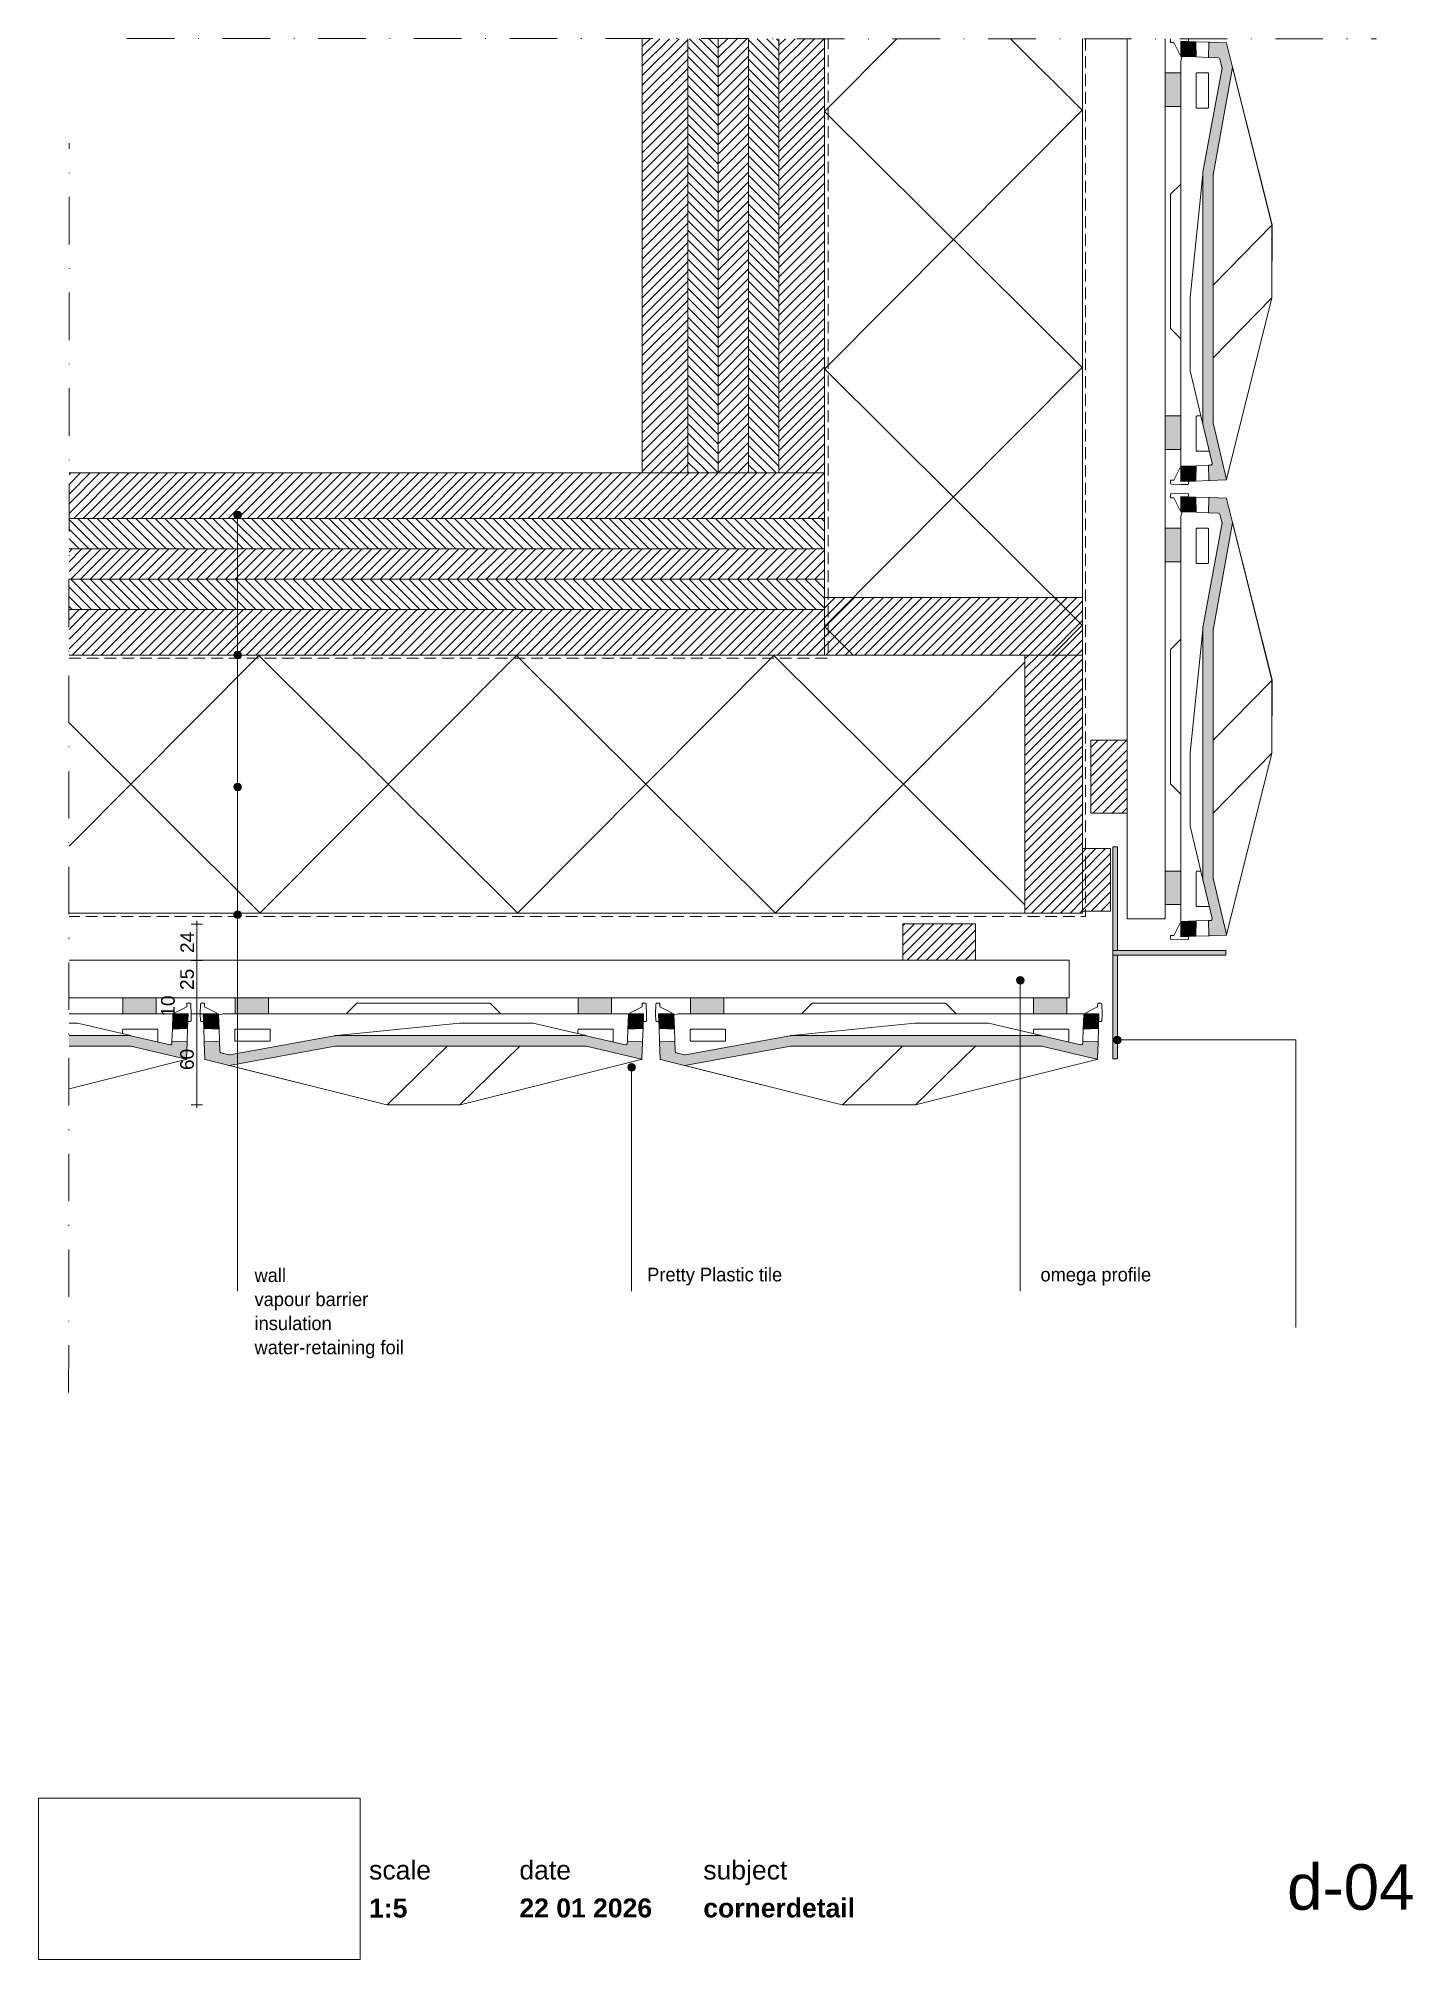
# Paper-space layout 'd-04 cornerdetail (3)' of a CAD drawing. Header units: millimetres. Extents: x 14 to 195, y 11 to 264.
import ezdxf
from ezdxf.xclip import XClip

# ---------------------------------------------------------------- set-up
doc = ezdxf.new("R2010")
doc.units = ezdxf.units.MM
doc.header["$MEASUREMENT"] = 0
doc.header["$XCLIPFRAME"] = 0
for name, pattern in [('B0302', [12.51, 6.26, -3.125, 0, -3.125]), ('B0701', [2.3412, 1.56, -0.7812]), ('Wipeout_Contour', [1000, 0, -1000])]:
    doc.linetypes.add(name, pattern=pattern)
for name, color, linetype in [('#01', 7, 'Continuous'), ('Dim - 1_50_100', 7, 'Continuous'), ('Info - 1_50_100', 7, 'Continuous'), ('Info - 1_5_10', 7, 'Continuous'), ('Info - English', 7, 'Continuous')]:
    doc.layers.add(name, color=color, linetype=linetype)
doc.styles.add('GENERATED_STYLE_1', font='HelveticaNeue.ttc')
doc.styles.add('GENERATED_STYLE_2', font='HelveticaNeue.ttc')
doc.styles.add('GENERATED_STYLE_3', font='Helvetica.ttc')
doc.styles.add('GENERATED_STYLE_4', font='')
doc.styles.get('GENERATED_STYLE_4').set_extended_font_data('Work Sans')
picture_1 = doc.add_image_def('image1.png', size_in_pixel=(317, 159))
pattern_1 = [(45, (-5045.1847, 863.7563), (-0.6363961, 0.6363961), [])]
pattern_2 = [(315, (-5045.1847, 863.7563), (0.6363961, 0.6363961), [])]

# ---------------------------------------------------------------- blocks, each defined once
blk = doc.blocks.new('Drawing_1_1', base_point=(-200, 60))
at = {"color": 2, "linetype": 'Continuous', "lineweight": 0}
for s, insert, char_height, attachment_point, style in [('\\A1;{\\pql;\\fHelvetica Neue|b0|i0|c0|p0;\\W1.000000;scale}', (57.28, 24.14), 2.5, 1, 'GENERATED_STYLE_1'), ('\\A1;{\\pql;\\fHelvetica Neue|b0|i0|c0|p0;\\W1.000000;date}', (77.08, 24.14), 2.5, 1, 'GENERATED_STYLE_1'), ('\\A1;{\\pql;\\fHelvetica Neue|b0|i0|c0|p0;\\W1.000000;subject}', (101.31, 24.14), 2.5, 1, 'GENERATED_STYLE_1'), ('\\A1;{\\pqr;\\fHelvetica Neue|b0|i0|c0|p0;\\W1.000000;d-04}', (195, 23.65), 6, 3, 'GENERATED_STYLE_1'), ('\\A1;{\\pql;\\fHelvetica Neue|b1|i0|c0|p0;\\W1.000000;1:5}', (57.28, 19.12), 2.5, 1, 'GENERATED_STYLE_2'), ('\\A1;{\\pql;\\fHelvetica Neue|b1|i0|c0|p0;\\W1.000000;22 01 2026}', (77.08, 19.14), 2.5, 1, 'GENERATED_STYLE_2'), ('\\A1;{\\pql;\\fHelvetica Neue|b1|i0|c0|p0;\\W1.000000;cornerdetail}', (101.31, 19.14), 2.5, 1, 'GENERATED_STYLE_2')]:
    blk.add_mtext(s, dxfattribs=dict(at, insert=insert, char_height=char_height, attachment_point=attachment_point, style=style))
at = {"color": 254, "linetype": 'Wipeout_Contour', "lineweight": 0, "ltscale": 174.062972}
blk.add_wipeout([(13.71, 11.09), (56.11, 11.09), (56.11, 32.35), (13.71, 32.35)], dxfattribs=at)
at = {"color": 9, "lineweight": 0}
image = blk.add_image(picture_1, insert=(13.71, 11.09), size_in_units=(42.4, 21.27), dxfattribs=at)
image.set_boundary_path([(-0.5, -0.5), (316.5, 158.5)])
blk = doc.blocks.new('Drawing_2_1', base_point=(-5045.18, 863.76))
at = {"layer": '#01', "linetype": 'Continuous', "lineweight": 0, "true_color": 0x000000}
for points in [[(39.44, 201.47), (39.47, 201.27), (39.58, 201.11), (39.75, 201), (39.94, 200.97), (40.13, 201), (40.29, 201.11), (40.4, 201.27), (40.44, 201.47), (40.4, 201.66), (40.29, 201.82), (40.13, 201.93), (39.94, 201.97), (39.75, 201.93), (39.58, 201.82), (39.47, 201.66)], [(39.44, 183), (39.47, 182.81), (39.58, 182.65), (39.75, 182.54), (39.94, 182.5), (40.13, 182.54), (40.29, 182.65), (40.4, 182.81), (40.44, 183), (40.4, 183.19), (40.29, 183.36), (40.13, 183.47), (39.94, 183.5), (39.75, 183.47), (39.58, 183.36), (39.47, 183.19)], [(39.44, 165.61), (39.47, 165.42), (39.58, 165.26), (39.75, 165.15), (39.94, 165.11), (40.13, 165.15), (40.29, 165.26), (40.4, 165.42), (40.44, 165.61), (40.4, 165.8), (40.29, 165.97), (40.13, 166.08), (39.94, 166.11), (39.75, 166.08), (39.58, 165.97), (39.47, 165.8)], [(39.44, 148.8), (39.47, 148.61), (39.58, 148.44), (39.75, 148.34), (39.94, 148.3), (40.13, 148.34), (40.29, 148.44), (40.4, 148.61), (40.44, 148.8), (40.4, 148.99), (40.29, 149.15), (40.13, 149.26), (39.94, 149.3), (39.75, 149.26), (39.58, 149.15), (39.47, 148.99)], [(142.57, 140.12), (142.61, 139.93), (142.72, 139.77), (142.88, 139.66), (143.07, 139.62), (143.26, 139.66), (143.43, 139.77), (143.54, 139.93), (143.57, 140.12), (143.54, 140.31), (143.43, 140.47), (143.26, 140.58), (143.07, 140.62), (142.88, 140.58), (142.72, 140.47), (142.61, 140.31)], [(155.37, 132.28), (155.4, 132.09), (155.51, 131.93), (155.68, 131.82), (155.87, 131.78), (156.06, 131.82), (156.22, 131.93), (156.33, 132.09), (156.37, 132.28), (156.33, 132.47), (156.22, 132.63), (156.06, 132.74), (155.87, 132.78), (155.68, 132.74), (155.51, 132.63), (155.4, 132.47)], [(91.35, 128.66), (91.39, 128.47), (91.5, 128.31), (91.66, 128.2), (91.85, 128.16), (92.04, 128.2), (92.2, 128.31), (92.31, 128.47), (92.35, 128.66), (92.31, 128.86), (92.2, 129.02), (92.04, 129.13), (91.85, 129.16), (91.66, 129.13), (91.5, 129.02), (91.39, 128.86)]]:
    blk.add_hatch(color=18, dxfattribs=at).paths.add_polyline_path(points)
at = {"layer": 'Info - 1_50_100', "linetype": 'Continuous', "lineweight": 0, "true_color": 0x000000}
h = blk.add_hatch(dxfattribs=at)
h.set_pattern_fill('310_Naaldhout__01__0001', color=18, style=0, pattern_type=2)
h.set_pattern_definition(pattern_1)
h.paths.add_polyline_path([(99.27, 264.23), (93.27, 264.23), (93.27, 207), (99.27, 207)])
h = blk.add_hatch(dxfattribs=at)
h.set_pattern_fill('310_Naaldhout__02__0001', color=18, style=0, pattern_type=2)
h.set_pattern_definition(pattern_2)
h.paths.add_polyline_path([(103.27, 264.23), (99.27, 264.23), (99.27, 207), (103.27, 207)])
h = blk.add_hatch(dxfattribs=at)
h.set_pattern_fill('310_Naaldhout__01__0001', color=18, style=0, pattern_type=2)
h.set_pattern_definition(pattern_1)
h.paths.add_polyline_path([(107.27, 264.23), (103.27, 264.23), (103.27, 207), (107.27, 207)])
h = blk.add_hatch(dxfattribs=at)
h.set_pattern_fill('310_Naaldhout__02__0001', color=18, style=0, pattern_type=2)
h.set_pattern_definition(pattern_2)
h.paths.add_polyline_path([(111.27, 264.23), (107.27, 264.23), (107.27, 207), (111.27, 207)])
h = blk.add_hatch(dxfattribs=at)
h.set_pattern_fill('310_Naaldhout__01__0001', color=18, style=0, pattern_type=2)
h.set_pattern_definition(pattern_1)
h.paths.add_polyline_path([(117.27, 264.23), (111.27, 264.23), (111.27, 207), (117.27, 207)])
h = blk.add_hatch(dxfattribs=at)
h.set_pattern_fill('415_Isolatie_ruit_0001', color=18, style=0, pattern_type=2)
h.set_pattern_definition([(45.152, (117.267, 288.57), (-16.9703, 16.8807), []), (135.152, (117.267, 288.57), (16.9703, 17.0605), [])])
h.paths.add_polyline_path([(151.27, 264.23), (117.27, 264.23), (117.27, 183), (151.27, 183)])
h = blk.add_hatch(dxfattribs=at)
h.set_pattern_fill('310_Naaldhout__01__0001', color=18, style=0, pattern_type=2)
h.set_pattern_definition(pattern_1)
h.paths.add_polyline_path([(117.27, 207), (17.74, 207), (17.74, 201), (117.27, 201)])
h = blk.add_hatch(dxfattribs=at)
h.set_pattern_fill('310_Naaldhout__02__0001', color=18, style=0, pattern_type=2)
h.set_pattern_definition(pattern_2)
h.paths.add_polyline_path([(117.27, 201), (17.74, 201), (17.74, 197), (117.27, 197)])
h = blk.add_hatch(dxfattribs=at)
h.set_pattern_fill('310_Naaldhout__01__0001', color=18, style=0, pattern_type=2)
h.set_pattern_definition(pattern_1)
h.paths.add_polyline_path([(117.27, 197), (17.74, 197), (17.74, 193), (117.27, 193)])
h = blk.add_hatch(dxfattribs=at)
h.set_pattern_fill('310_Naaldhout__02__0001', color=18, style=0, pattern_type=2)
h.set_pattern_definition(pattern_2)
h.paths.add_polyline_path([(117.27, 193), (17.74, 193), (17.74, 189), (117.27, 189)])
h = blk.add_hatch(dxfattribs=at)
h.set_pattern_fill('310_Naaldhout__01__0001', color=18, style=0, pattern_type=2)
h.set_pattern_definition(pattern_1)
h.paths.add_polyline_path([(117.27, 183), (151.27, 183), (151.27, 190.6), (117.27, 190.6)])
h = blk.add_hatch(dxfattribs=at)
h.set_pattern_fill('310_Naaldhout__01__0001', color=18, style=0, pattern_type=2)
h.set_pattern_definition(pattern_1)
h.paths.add_polyline_path([(117.27, 189), (17.74, 189), (17.74, 183), (117.27, 183)])
h = blk.add_hatch(dxfattribs=at)
h.set_pattern_fill('415_Isolatie_ruit_0001', color=18, style=0, pattern_type=2)
h.set_pattern_definition([(135.152, (42.9, 149.003), (16.8807, 16.9703), []), (225.152, (42.9, 149.003), (-17.0605, 16.9703), [])])
h.paths.add_polyline_path([(143.67, 183), (17.74, 183), (17.74, 149), (143.67, 149)])
h = blk.add_hatch(dxfattribs=at)
h.set_pattern_fill('310_Naaldhout__01__0001', color=18, style=0, pattern_type=2)
h.set_pattern_definition(pattern_1)
h.paths.add_polyline_path([(151.27, 149), (151.27, 183), (143.67, 183), (143.67, 149)])
for points in [[(155.87, 157.71), (155.27, 157.71), (155.27, 143.45), (170.17, 143.45), (170.17, 144.05), (155.87, 144.05)], [(155.87, 129.78), (155.87, 143.45), (170.17, 143.45), (170.17, 144.05), (155.27, 144.05), (155.27, 129.78)]]:
    blk.add_hatch(color=18, dxfattribs=at).paths.add_polyline_path(points)
at = {"layer": 'Info - 1_5_10', "linetype": 'Continuous', "lineweight": 0, "true_color": 0xd1d7d8}
for points in [[(166.08, 263.83), (164.24, 263.89), (164.24, 261.89), (166.25, 261.82), (166.18, 263.73, 0.394037)], [(167.1, 213.52), (167.1, 213.48), (167.11, 213.45), (167.11, 213.42), (168.33, 208.27, -0.473151), (168.14, 208.02), (167.85, 208.01), (167.92, 206.11, 0.414085), (168.02, 206.01), (170.17, 206.08, 0.473285), (170.23, 206.16), (168.51, 213.44), (168.51, 213.46), (168.5, 213.48), (168.5, 246.4), (168.5, 246.44), (168.51, 246.48), (168.51, 246.53), (171.05, 260.42), (171.05, 260.43), (171.05, 260.45), (171.05, 260.47), (170.26, 263.64, 0.334541), (170.2, 263.69), (168.02, 263.76, 0.414085), (167.91, 263.67), (167.85, 261.76), (169.19, 261.71, -0.334419), (169.38, 261.56), (169.64, 260.5), (169.65, 260.48), (169.65, 260.45), (169.65, 260.43), (169.65, 260.41), (167.13, 246.63), (167.12, 246.58), (167.12, 246.52), (167.11, 246.46), (167.11, 246.4), (167.1, 246.34)], [(164.24, 207.89), (164.24, 205.88), (166.08, 205.94, 0.394037), (166.18, 206.04), (166.25, 207.96)], [(166.08, 203.83), (164.24, 203.89), (164.24, 201.89), (166.25, 201.82), (166.18, 203.73, 0.394037)], [(167.1, 153.52), (167.1, 153.48), (167.11, 153.45), (167.11, 153.42), (168.33, 148.27, -0.473151), (168.14, 148.02), (167.85, 148.01), (167.92, 146.11, 0.414085), (168.02, 146.01), (170.17, 146.08, 0.473285), (170.23, 146.16), (168.51, 153.44), (168.51, 153.46), (168.5, 153.48), (168.5, 186.4), (168.5, 186.44), (168.51, 186.48), (168.51, 186.53), (171.05, 200.42), (171.05, 200.43), (171.05, 200.45), (171.05, 200.47), (170.26, 203.64, 0.334541), (170.2, 203.69), (168.02, 203.76, 0.414085), (167.91, 203.67), (167.85, 201.76), (169.19, 201.71, -0.334419), (169.38, 201.56), (169.64, 200.5), (169.65, 200.48), (169.65, 200.45), (169.65, 200.43), (169.65, 200.41), (167.13, 186.63), (167.12, 186.58), (167.12, 186.52), (167.11, 186.46), (167.11, 186.4), (167.1, 186.34)], [(164.24, 147.89), (164.24, 145.88), (166.08, 145.94, 0.394037), (166.18, 146.04), (166.25, 147.96)], [(31.43, 135.71), (31.36, 133.71), (33.28, 133.78, 0.394037), (33.37, 133.87), (33.44, 135.71)], [(35.49, 133.87, 0.394037), (35.58, 133.78), (37.5, 133.71), (37.43, 135.71), (35.42, 135.71)], [(91.43, 135.71), (91.36, 133.71), (93.28, 133.78, 0.394037), (93.37, 133.87), (93.44, 135.71)], [(95.49, 133.87, 0.394037), (95.58, 133.78), (97.5, 133.71), (97.43, 135.71), (95.42, 135.71)], [(151.43, 135.71), (151.36, 133.71), (153.28, 133.78, 0.394037), (153.37, 133.87), (153.44, 135.71)], [(25.8, 132.85), (17.74, 132.85), (17.74, 131.45), (25.83, 131.45), (25.86, 131.45), (25.88, 131.45), (33.16, 129.73, 0.473285), (33.23, 129.78), (33.31, 131.94, 0.414085), (33.21, 132.04), (31.3, 132.11), (31.29, 131.81, -0.473151), (31.05, 131.63), (25.89, 132.84), (25.86, 132.85), (25.83, 132.85)], [(85.8, 132.85), (52.97, 132.85), (52.91, 132.85), (52.86, 132.85), (52.8, 132.84), (52.74, 132.83), (52.69, 132.82), (38.91, 130.31), (38.89, 130.31), (38.86, 130.31), (38.84, 130.31), (38.82, 130.31), (37.75, 130.58, -0.334419), (37.6, 130.77), (37.56, 132.11), (35.65, 132.04, 0.414085), (35.55, 131.94), (35.63, 129.76, 0.334541), (35.67, 129.7), (38.85, 128.91), (38.87, 128.9), (38.88, 128.9), (38.89, 128.91), (52.79, 131.44), (52.83, 131.45), (52.87, 131.45), (52.92, 131.45), (85.83, 131.45), (85.86, 131.45), (85.88, 131.45), (93.16, 129.73, 0.473285), (93.23, 129.78), (93.31, 131.94, 0.414085), (93.21, 132.04), (91.3, 132.11), (91.29, 131.81, -0.473151), (91.05, 131.63), (85.89, 132.84), (85.86, 132.85), (85.83, 132.85)], [(145.8, 132.85), (112.97, 132.85), (112.91, 132.85), (112.86, 132.85), (112.8, 132.84), (112.74, 132.83), (112.69, 132.82), (98.91, 130.31), (98.89, 130.31), (98.86, 130.31), (98.84, 130.31), (98.82, 130.31), (97.75, 130.58, -0.334419), (97.6, 130.77), (97.56, 132.11), (95.65, 132.04, 0.414085), (95.55, 131.94), (95.63, 129.76, 0.334541), (95.67, 129.7), (98.85, 128.91), (98.87, 128.9), (98.88, 128.9), (98.89, 128.91), (112.79, 131.44), (112.83, 131.45), (112.87, 131.45), (112.92, 131.45), (145.83, 131.45), (145.86, 131.45), (145.88, 131.45), (153.16, 129.73, 0.473285), (153.23, 129.78), (153.31, 131.94, 0.414085), (153.21, 132.04), (151.3, 132.11), (151.29, 131.81, -0.473151), (151.05, 131.63), (145.89, 132.84), (145.86, 132.85), (145.83, 132.85)]]:
    blk.add_hatch(color=254, dxfattribs=at).paths.add_polyline_path(points)
at = {"layer": 'Info - 1_5_10', "linetype": 'Continuous', "lineweight": 0, "true_color": 0xffffff}
for points in [[(162.14, 259.71), (162.14, 255.31), (164.24, 255.31), (164.24, 259.71)], [(162.14, 214.51), (162.14, 210.11), (164.24, 210.11), (164.24, 214.51)], [(162.14, 199.71), (162.14, 195.31), (164.24, 195.31), (164.24, 199.71)], [(162.14, 154.51), (162.14, 150.11), (164.24, 150.11), (164.24, 154.51)], [(24.81, 137.81), (24.81, 135.72), (29.21, 135.72), (29.21, 137.81)], [(39.61, 137.81), (39.61, 135.72), (44.01, 135.72), (44.01, 137.81)], [(84.81, 137.81), (84.81, 135.72), (89.21, 135.72), (89.21, 137.81)], [(99.61, 137.81), (99.61, 135.72), (104.01, 135.72), (104.01, 137.81)], [(144.81, 137.81), (144.81, 135.72), (149.21, 135.72), (149.21, 137.81)]]:
    blk.add_hatch(color=7, dxfattribs=at).paths.add_polyline_path(points)
at = {"layer": 'Info - 1_5_10', "linetype": 'Continuous', "lineweight": 0, "true_color": 0x99a3a6}
h = blk.add_hatch(dxfattribs=at)
h.set_pattern_fill('310_Naaldhout__01__0001', color=253, style=0, pattern_type=2)
h.set_pattern_definition(pattern_1)
h.paths.add_polyline_path([(157.15, 171.77), (152.35, 171.77), (152.35, 162.17), (157.15, 162.17)])
h = blk.add_hatch(dxfattribs=at)
h.set_pattern_fill('310_Naaldhout__01__0001', color=253, style=0, pattern_type=2)
h.set_pattern_definition(pattern_1)
h.paths.add_polyline_path([(154.96, 157.5), (151.27, 157.5), (151.27, 149.23), (154.96, 149.23)])
h = blk.add_hatch(dxfattribs=at)
h.set_pattern_fill('310_Naaldhout__01__0001', color=253, style=0, pattern_type=2)
h.set_pattern_definition(pattern_1)
h.paths.add_polyline_path([(127.59, 142.8), (137.19, 142.8), (137.19, 147.6), (127.59, 147.6)])
at = {"layer": '#01', "color": 9, "linetype": 'Continuous', "lineweight": 0}
for p, q in [((39.94, 200.97), (39.94, 110.43)), ((39.94, 182.5), (39.94, 99.18)), ((39.94, 165.11), (39.94, 114.8)), ((39.94, 148.3), (39.94, 99.18)), ((143.07, 139.62), (143.07, 99.18)), ((91.85, 128.16), (91.85, 99.18))]:
    blk.add_line(p, q, dxfattribs=at)
at = {"layer": '#01', "color": 2, "linetype": 'B0701', "lineweight": 0, "flags": 128}
for points in [[(151.67, 264.23), (151.67, 148.57), (17.74, 148.57)], [(17.74, 182.61), (117.75, 182.6), (117.75, 264.23)]]:
    blk.add_lwpolyline(points, dxfattribs=at)
at = {"layer": '#01', "color": 9, "linetype": 'Continuous', "lineweight": 0, "flags": 128}
blk.add_lwpolyline([(156.37, 132.28), (179.37, 132.28), (179.37, 94.4)], dxfattribs=at)
at = {"layer": '#01', "color": 1, "linetype": 'Continuous', "lineweight": 0}
for centre in [(39.94, 201.47), (39.94, 183), (39.94, 165.61), (39.94, 148.8), (143.07, 140.12), (155.87, 132.28), (91.85, 128.66)]:
    blk.add_circle(centre, 0.5, dxfattribs=at)
at = {"layer": 'Dim - 1_50_100', "color": 1, "linetype": 'Continuous', "lineweight": 0}
for p, q in [((35.32, 147.56), (33.82, 147.56)), ((34.57, 147.56), (34.57, 147.96)), ((34.57, 142.76), (34.57, 147.56)), ((35.32, 142.76), (33.82, 142.76)), ((34.57, 137.81), (34.57, 142.76)), ((35.32, 137.81), (33.82, 137.81)), ((34.57, 135.72), (34.57, 137.81)), ((35.32, 135.72), (33.82, 135.72)), ((34.57, 123.72), (34.57, 135.72)), ((35.32, 123.72), (33.82, 123.72)), ((34.57, 123.32), (34.57, 123.72))]:
    blk.add_line(p, q, dxfattribs=at)
at = {"layer": 'Info - 1_50_100', "color": 9, "linetype": 'Continuous', "lineweight": 0, "flags": 128}
for points in [[(99.27, 264.23), (99.27, 207), (93.27, 207), (93.27, 264.23)], [(103.27, 264.23), (103.27, 207), (99.27, 207), (99.27, 264.23)], [(107.27, 264.23), (107.27, 207), (103.27, 207), (103.27, 264.23)], [(111.27, 264.23), (111.27, 207), (107.27, 207), (107.27, 264.23)], [(117.27, 264.23), (117.27, 207), (111.27, 207), (111.27, 264.23)], [(162.14, 264.23), (162.14, 148.22), (157.15, 148.22), (157.15, 264.23)], [(17.74, 207), (117.27, 207), (117.27, 201), (17.74, 201)], [(17.74, 201), (117.27, 201), (117.27, 197), (17.74, 197)], [(17.74, 197), (117.27, 197), (117.27, 193), (17.74, 193)], [(17.74, 193), (117.27, 193), (117.27, 189), (17.74, 189)], [(17.74, 189), (117.27, 189), (117.27, 183), (17.74, 183)], [(17.74, 142.8), (149.52, 142.8), (149.52, 137.81), (17.74, 137.81)]]:
    blk.add_lwpolyline(points, dxfattribs=at)
at = {"layer": 'Info - 1_50_100', "color": 4, "linetype": 'Continuous', "lineweight": 0, "flags": 128}
for points in [[(93.27, 264.23), (93.27, 207), (117.27, 207), (117.27, 264.23)], [(17.74, 207), (117.27, 207), (117.27, 183), (17.74, 183)]]:
    blk.add_lwpolyline(points, dxfattribs=at)
at = {"layer": 'Info - 1_50_100', "color": 1, "linetype": 'Continuous', "lineweight": 0, "flags": 128}
for points in [[(151.27, 264.23), (151.27, 183), (117.27, 183), (117.27, 264.23)], [(17.74, 183), (143.67, 183), (143.67, 149), (17.74, 149)]]:
    blk.add_lwpolyline(points, dxfattribs=at)
at = {"layer": 'Info - 1_50_100', "color": 2, "linetype": 'Continuous', "lineweight": 0, "flags": 128}
for points in [[(117.27, 183), (117.27, 190.6), (151.27, 190.6), (151.27, 183)], [(151.27, 149), (143.67, 149), (143.67, 183), (151.27, 183)]]:
    blk.add_lwpolyline(points, close=True, dxfattribs=at)
at = {"layer": 'Info - 1_50_100', "color": 9, "linetype": 'Continuous', "lineweight": 0, "flags": 128}
for points in [[(155.87, 157.71), (155.87, 144.05), (170.17, 144.05), (170.17, 143.45), (155.27, 143.45), (155.27, 157.71)], [(155.87, 129.78), (155.87, 143.45), (170.17, 143.45), (170.17, 144.05), (155.27, 144.05), (155.27, 129.78)]]:
    blk.add_lwpolyline(points, close=True, dxfattribs=at)
at = {"layer": 'Info - 1_5_10', "color": 9, "linetype": 'Continuous', "lineweight": 0}
for p, q in [((166.08, 263.83), (168.02, 263.76)), ((164.24, 261.31), (164.42, 261.88)), ((164.24, 261.31), (164.24, 207.89)), ((166.25, 261.82), (167.85, 261.76)), ((171.05, 260.48), (176.24, 239.72)), ((168.5, 231.77), (176.23, 239.67)), ((176.23, 239.67), (176.23, 230.09)), ((168.5, 222.17), (176.23, 230.06)), ((166.25, 207.96), (167.85, 208.01)), ((166.08, 205.94), (164.24, 205.88)), ((166.09, 205.94), (168.02, 206.01)), ((166.08, 203.83), (168.02, 203.76)), ((164.24, 201.31), (164.42, 201.88)), ((164.24, 201.31), (164.24, 147.89)), ((166.25, 201.82), (167.85, 201.76)), ((171.05, 200.48), (176.24, 179.72)), ((168.5, 171.77), (176.23, 179.67)), ((176.23, 179.67), (176.23, 170.09)), ((168.5, 162.17), (176.23, 170.06)), ((166.25, 147.96), (167.85, 148.01)), ((166.08, 145.94), (164.24, 145.88)), ((166.09, 145.94), (168.02, 146.01)), ((17.74, 135.71), (31.43, 135.71)), ((33.37, 133.87), (33.44, 135.71)), ((38, 135.71), (37.44, 135.54)), ((38, 135.71), (91.43, 135.71)), ((93.37, 133.87), (93.44, 135.71)), ((98, 135.71), (97.44, 135.54)), ((98, 135.71), (151.43, 135.71)), ((153.37, 133.87), (153.44, 135.71)), ((31.36, 133.71), (31.3, 132.11)), ((33.37, 133.87), (33.31, 131.94)), ((35.49, 133.87), (35.55, 131.94)), ((37.5, 133.71), (37.56, 132.11)), ((91.36, 133.71), (91.3, 132.11)), ((93.37, 133.87), (93.31, 131.94)), ((95.49, 133.87), (95.55, 131.94)), ((97.5, 133.71), (97.56, 132.11)), ((151.36, 133.71), (151.3, 132.11)), ((153.37, 133.87), (153.31, 131.94)), ((67.55, 131.45), (59.65, 123.72)), ((77.15, 131.45), (69.25, 123.72)), ((127.55, 131.45), (119.65, 123.72)), ((137.15, 131.45), (129.25, 123.72)), ((38.84, 128.91), (59.59, 123.72)), ((98.84, 128.91), (119.59, 123.72)), ((59.65, 123.72), (69.22, 123.72)), ((119.65, 123.72), (129.22, 123.72))]:
    blk.add_line(p, q, dxfattribs=at)
at = {"layer": 'Info - 1_5_10', "color": 9, "linetype": 'Continuous', "lineweight": 0, "flags": 128}
for points in [[(162.88, 264.23, 0.213035), (162.84, 264.16), (162.84, 263.73), (163.3, 263.71), (164.09, 262.15), (164.24, 262.12)], [(165.24, 263.89), (165.24, 264.17, 0.162396), (165.22, 264.23)], [(170.17, 206.08, 0.312132), (170.26, 206.17), (176.23, 230.05, 0.102037), (176.23, 230.1), (176.24, 239.69, 0.037171), (176.23, 239.72), (171.05, 260.45)], [(167.11, 213.44), (165.45, 220.45, -0.082482), (165.45, 220.5), (165.45, 230.07, -0.060953), (165.45, 230.12), (167.1, 246.34)], [(164.24, 245.08), (162.87, 243.72, 0.188266), (162.84, 243.65), (162.84, 226.13, 0.225103), (162.88, 226.05), (164.24, 224.69)], [(167.95, 209.87), (166.36, 209.87, -0.432265), (166.26, 209.97), (166.26, 214.44, -0.374997), (166.36, 214.53), (166.85, 214.53)], [(165.24, 205.89), (165.24, 205.6, -0.404156), (165.15, 205.5), (164.26, 205.47), (162.94, 205.52, -0.404506), (162.84, 205.62), (162.84, 206.04), (163.3, 206.06), (164.09, 207.62), (164.24, 207.65)], [(165.24, 203.89), (165.24, 204.17, 0.404156), (165.15, 204.27), (164.26, 204.3), (162.94, 204.26, 0.404506), (162.84, 204.16), (162.84, 203.73), (163.3, 203.71), (164.09, 202.15), (164.24, 202.12)], [(170.17, 146.08, 0.312132), (170.26, 146.17), (176.23, 170.05, 0.102037), (176.23, 170.1), (176.24, 179.69, 0.037171), (176.23, 179.72), (171.05, 200.45)], [(164.24, 185.08), (162.87, 183.72, 0.188266), (162.84, 183.65), (162.84, 166.13, 0.225103), (162.88, 166.05), (164.24, 164.69)], [(167.11, 153.44), (165.45, 160.45, -0.082482), (165.45, 160.5), (165.45, 170.07, -0.060953), (165.45, 170.12), (167.1, 186.34)], [(167.95, 149.87), (166.36, 149.87, -0.432265), (166.26, 149.97), (166.26, 154.44, -0.374997), (166.36, 154.53), (166.85, 154.53)], [(165.24, 145.89), (165.24, 145.6, -0.404156), (165.15, 145.5), (164.26, 145.47), (162.94, 145.52, -0.404506), (162.84, 145.62), (162.84, 146.04), (163.3, 146.06), (164.09, 147.62), (164.24, 147.65)], [(33.43, 134.71), (33.71, 134.71, 0.404156), (33.81, 134.81), (33.84, 135.69), (33.8, 137.01, 0.404506), (33.7, 137.11), (33.27, 137.11), (33.26, 136.65), (31.69, 135.86), (31.67, 135.71)], [(35.43, 134.71), (35.15, 134.71, -0.404156), (35.05, 134.81), (35.02, 135.69), (35.06, 137.01, -0.404506), (35.16, 137.11), (35.59, 137.11), (35.6, 136.65), (37.17, 135.86), (37.19, 135.71)], [(54.24, 135.72), (55.6, 137.08, -0.188266), (55.67, 137.11), (73.19, 137.11, -0.225103), (73.27, 137.07), (74.63, 135.71)], [(93.43, 134.71), (93.71, 134.71, 0.404156), (93.81, 134.81), (93.84, 135.69), (93.8, 137.01, 0.404506), (93.7, 137.11), (93.27, 137.11), (93.26, 136.65), (91.69, 135.86), (91.67, 135.71)], [(95.43, 134.71), (95.15, 134.71, -0.404156), (95.05, 134.81), (95.02, 135.69), (95.06, 137.01, -0.404506), (95.16, 137.11), (95.59, 137.11), (95.6, 136.65), (97.17, 135.86), (97.19, 135.71)], [(114.24, 135.72), (115.6, 137.08, -0.188266), (115.67, 137.11), (133.19, 137.11, -0.225103), (133.27, 137.07), (134.63, 135.71)], [(153.43, 134.71), (153.71, 134.71, 0.404156), (153.81, 134.81), (153.84, 135.69), (153.8, 137.01, 0.404506), (153.7, 137.11), (153.27, 137.11), (153.26, 136.65), (151.69, 135.86), (151.67, 135.71)], [(25.88, 132.85), (18.87, 134.5, 0.082482), (18.82, 134.51), (17.74, 134.51)], [(85.88, 132.85), (78.87, 134.5, 0.082482), (78.82, 134.51), (69.25, 134.51, 0.060953), (69.19, 134.5), (52.97, 132.86)], [(145.88, 132.85), (138.87, 134.5, 0.082482), (138.82, 134.51), (129.25, 134.51, 0.060953), (129.19, 134.5), (112.97, 132.86)], [(29.45, 132), (29.45, 133.6, 0.432265), (29.35, 133.69), (24.88, 133.69, 0.374997), (24.79, 133.59), (24.79, 133.1)], [(89.45, 132), (89.45, 133.6, 0.432265), (89.35, 133.69), (84.88, 133.69, 0.374997), (84.79, 133.59), (84.79, 133.1)], [(149.45, 132), (149.45, 133.6, 0.432265), (149.35, 133.69), (144.88, 133.69, 0.374997), (144.79, 133.59), (144.79, 133.1)], [(33.23, 129.78, -0.312132), (33.14, 129.69), (17.74, 125.84)], [(93.23, 129.78, -0.312132), (93.14, 129.69), (69.26, 123.72, -0.102037), (69.22, 123.72), (59.63, 123.72, -0.037171), (59.6, 123.72), (38.87, 128.91)], [(153.23, 129.78, -0.312132), (153.14, 129.69), (129.26, 123.72, -0.102037), (129.22, 123.72), (119.63, 123.72, -0.037171), (119.6, 123.72), (98.87, 128.91)]]:
    blk.add_lwpolyline(points, format="xyb", dxfattribs=at)
at = {"layer": 'Info - 1_5_10', "color": 2, "linetype": 'Continuous', "lineweight": 0, "flags": 128}
for points in [[(166.08, 263.83, -0.394037), (166.18, 263.73), (166.25, 261.82), (164.24, 261.89), (164.24, 263.89)], [(167.1, 213.52), (167.1, 246.34), (167.11, 246.4), (167.11, 246.46), (167.12, 246.52), (167.12, 246.58), (167.13, 246.63), (169.65, 260.41), (169.65, 260.43), (169.65, 260.45), (169.65, 260.48), (169.64, 260.5), (169.38, 261.56, 0.334419), (169.19, 261.71), (167.85, 261.76), (167.91, 263.67, -0.414085), (168.02, 263.76), (170.2, 263.69, -0.334541), (170.26, 263.64), (171.05, 260.47), (171.05, 260.45), (171.05, 260.43), (171.05, 260.42), (168.51, 246.53), (168.51, 246.48), (168.5, 246.44), (168.5, 246.4), (168.5, 213.48), (168.51, 213.46), (168.51, 213.44), (170.23, 206.16, -0.473285), (170.17, 206.08), (168.02, 206.01, -0.414085), (167.92, 206.11), (167.85, 208.01), (168.14, 208.02, 0.473151), (168.33, 208.27), (167.11, 213.42), (167.11, 213.45), (167.1, 213.48)], [(164.24, 207.89), (166.25, 207.96), (166.18, 206.04, -0.394037), (166.08, 205.94), (164.24, 205.88)], [(166.08, 203.83, -0.394037), (166.18, 203.73), (166.25, 201.82), (164.24, 201.89), (164.24, 203.89)], [(167.1, 153.52), (167.1, 186.34), (167.11, 186.4), (167.11, 186.46), (167.12, 186.52), (167.12, 186.58), (167.13, 186.63), (169.65, 200.41), (169.65, 200.43), (169.65, 200.45), (169.65, 200.48), (169.64, 200.5), (169.38, 201.56, 0.334419), (169.19, 201.71), (167.85, 201.76), (167.91, 203.67, -0.414085), (168.02, 203.76), (170.2, 203.69, -0.334541), (170.26, 203.64), (171.05, 200.47), (171.05, 200.45), (171.05, 200.43), (171.05, 200.42), (168.51, 186.53), (168.51, 186.48), (168.5, 186.44), (168.5, 186.4), (168.5, 153.48), (168.51, 153.46), (168.51, 153.44), (170.23, 146.16, -0.473285), (170.17, 146.08), (168.02, 146.01, -0.414085), (167.92, 146.11), (167.85, 148.01), (168.14, 148.02, 0.473151), (168.33, 148.27), (167.11, 153.42), (167.11, 153.45), (167.1, 153.48)], [(164.24, 147.89), (166.25, 147.96), (166.18, 146.04, -0.394037), (166.08, 145.94), (164.24, 145.88)], [(31.43, 135.71), (31.36, 133.71), (33.28, 133.78, 0.394037), (33.37, 133.87), (33.44, 135.71)], [(35.49, 133.87, 0.394037), (35.58, 133.78), (37.5, 133.71), (37.43, 135.71), (35.42, 135.71)], [(91.43, 135.71), (91.36, 133.71), (93.28, 133.78, 0.394037), (93.37, 133.87), (93.44, 135.71)], [(95.49, 133.87, 0.394037), (95.58, 133.78), (97.5, 133.71), (97.43, 135.71), (95.42, 135.71)], [(151.43, 135.71), (151.36, 133.71), (153.28, 133.78, 0.394037), (153.37, 133.87), (153.44, 135.71)], [(85.8, 132.85), (52.97, 132.85), (52.91, 132.85), (52.86, 132.85), (52.8, 132.84), (52.74, 132.83), (52.69, 132.82), (38.91, 130.31), (38.89, 130.31), (38.86, 130.31), (38.84, 130.31), (38.82, 130.31), (37.75, 130.58, -0.334419), (37.6, 130.77), (37.56, 132.11), (35.65, 132.04, 0.414085), (35.55, 131.94), (35.63, 129.76, 0.334541), (35.67, 129.7), (38.85, 128.91), (38.87, 128.9), (38.88, 128.9), (38.89, 128.91), (52.79, 131.44), (52.83, 131.45), (52.87, 131.45), (52.92, 131.45), (85.83, 131.45), (85.86, 131.45), (85.88, 131.45), (93.16, 129.73, 0.473285), (93.23, 129.78), (93.31, 131.94, 0.414085), (93.21, 132.04), (91.3, 132.11), (91.29, 131.81, -0.473151), (91.05, 131.63), (85.89, 132.84), (85.86, 132.85), (85.83, 132.85)], [(145.8, 132.85), (112.97, 132.85), (112.91, 132.85), (112.86, 132.85), (112.8, 132.84), (112.74, 132.83), (112.69, 132.82), (98.91, 130.31), (98.89, 130.31), (98.86, 130.31), (98.84, 130.31), (98.82, 130.31), (97.75, 130.58, -0.334419), (97.6, 130.77), (97.56, 132.11), (95.65, 132.04, 0.414085), (95.55, 131.94), (95.63, 129.76, 0.334541), (95.67, 129.7), (98.85, 128.91), (98.87, 128.9), (98.88, 128.9), (98.89, 128.91), (112.79, 131.44), (112.83, 131.45), (112.87, 131.45), (112.92, 131.45), (145.83, 131.45), (145.86, 131.45), (145.88, 131.45), (153.16, 129.73, 0.473285), (153.23, 129.78), (153.31, 131.94, 0.414085), (153.21, 132.04), (151.3, 132.11), (151.29, 131.81, -0.473151), (151.05, 131.63), (145.89, 132.84), (145.86, 132.85), (145.83, 132.85)]]:
    blk.add_lwpolyline(points, format="xyb", close=True, dxfattribs=at)
for points in [[(162.14, 259.71), (162.14, 255.31), (164.24, 255.31), (164.24, 259.71)], [(162.14, 214.51), (162.14, 210.11), (164.24, 210.11), (164.24, 214.51)], [(162.14, 199.71), (162.14, 195.31), (164.24, 195.31), (164.24, 199.71)], [(162.14, 154.51), (162.14, 150.11), (164.24, 150.11), (164.24, 154.51)], [(24.81, 137.81), (29.21, 137.81), (29.21, 135.72), (24.81, 135.72)], [(39.61, 137.81), (44.01, 137.81), (44.01, 135.72), (39.61, 135.72)], [(84.81, 137.81), (89.21, 137.81), (89.21, 135.72), (84.81, 135.72)], [(99.61, 137.81), (104.01, 137.81), (104.01, 135.72), (99.61, 135.72)], [(144.81, 137.81), (149.21, 137.81), (149.21, 135.72), (144.81, 135.72)]]:
    blk.add_lwpolyline(points, close=True, dxfattribs=at)
at = {"layer": 'Info - 1_5_10', "color": 9, "linetype": 'Continuous', "lineweight": 0, "flags": 128}
for points in [[(167.75, 259.73), (166.35, 259.73, 0.414214), (166.25, 259.6), (166.25, 255.18, 0.414214), (166.34, 255.07), (167.76, 255.07, 0.414214), (167.85, 255.17), (167.85, 259.6, 0.414214)], [(167.75, 199.73), (166.35, 199.73, 0.414214), (166.25, 199.6), (166.25, 195.18, 0.414214), (166.34, 195.07), (167.76, 195.07, 0.414214), (167.85, 195.17), (167.85, 199.6, 0.414214)], [(39.59, 132.21), (39.59, 133.61, -0.414214), (39.72, 133.71), (44.14, 133.71, -0.414214), (44.25, 133.61), (44.25, 132.2, -0.414214), (44.15, 132.11), (39.72, 132.11, -0.414214)], [(99.59, 132.21), (99.59, 133.61, -0.414214), (99.72, 133.71), (104.14, 133.71, -0.414214), (104.25, 133.61), (104.25, 132.2, -0.414214), (104.15, 132.11), (99.72, 132.11, -0.414214)]]:
    blk.add_lwpolyline(points, format="xyb", close=True, dxfattribs=at)
at = {"layer": 'Info - 1_5_10', "color": 4, "linetype": 'Continuous', "lineweight": 0, "flags": 128}
for points in [[(157.15, 171.77), (152.35, 171.77), (152.35, 162.17), (157.15, 162.17)], [(154.96, 157.5), (151.27, 157.5), (151.27, 149.23), (154.96, 149.23)], [(127.59, 142.8), (127.59, 147.6), (137.19, 147.6), (137.19, 142.8)]]:
    blk.add_lwpolyline(points, close=True, dxfattribs=at)
at = {"layer": 'Info - 1_5_10', "color": 2, "linetype": 'Continuous', "lineweight": 0, "flags": 128}
blk.add_lwpolyline([(17.74, 131.45), (25.83, 131.45), (25.86, 131.45), (25.88, 131.45), (33.16, 129.73, 0.473285), (33.23, 129.78), (33.31, 131.94, 0.414085), (33.21, 132.04), (31.3, 132.11), (31.29, 131.81, -0.473151), (31.05, 131.63), (25.89, 132.84), (25.86, 132.85), (25.83, 132.85), (25.8, 132.85), (17.74, 132.85)], format="xyb", dxfattribs=at)
at = {"layer": 'Dim - 1_50_100', "color": 2, "linetype": 'Continuous', "lineweight": 0, "char_height": 1.8, "width": 2.8266, "attachment_point": 7, "rotation": 90, "style": 'GENERATED_STYLE_3'}
for s, insert in [('\\A1;{\\pql;\\fHelvetica|b0|i0|c0|p0;\\W1.000000;24}', (34.21, 143.74)), ('\\A1;{\\pql;\\fHelvetica|b0|i0|c0|p0;\\W1.000000;25}', (34.21, 138.87)), ('\\A1;{\\pql;\\fHelvetica|b0|i0|c0|p0;\\W1.000000;10}', (31.69, 135.35)), ('\\A1;{\\pql;\\fHelvetica|b0|i0|c0|p0;\\W1.000000;60}', (34.21, 128.31))]:
    blk.add_mtext(s, dxfattribs=dict(at, insert=insert))
at = {"layer": 'Info - English', "color": 2, "linetype": 'Continuous', "lineweight": 0, "char_height": 1.8, "style": 'GENERATED_STYLE_4'}
for s, insert, attachment_point, line_spacing_factor in [('\\A1;{\\pql;\\fWork Sans|b0|i0|c0|p0;\\W1.000000;wall\\P\\pql;\\fWork Sans|b0|i0|c0|p0;\\W1.000000;vapour barrier\\P\\pql;\\fWork Sans|b0|i0|c0|p0;\\W1.000000;insulation\\P\\pql;\\fWork Sans|b0|i0|c0|p0;\\W1.000000;water-retaining foil}', (42.18, 96.25), 4, 1.05635), ('\\A1;{\\pqr;\\fWork Sans|b0|i0|c0|p0;\\W1.000000;profile\\P\\pqr;\\fWork Sans|b0|i0|c0|p0;\\W1.000000;70*70mm}', (207.8, 94.46), 6, 1.115522)]:
    blk.add_mtext(s, dxfattribs=dict(at, insert=insert, attachment_point=attachment_point, line_spacing_factor=line_spacing_factor))
at = {"layer": 'Info - English', "color": 2, "linetype": 'Continuous', "lineweight": 0, "char_height": 1.8, "attachment_point": 4, "style": 'GENERATED_STYLE_4'}
for s, insert in [('\\A1;{\\pql;\\fWork Sans|b0|i0|c0|p0;\\W1.000000;Pretty Plastic tile }', (93.91, 101.09)), ('\\A1;{\\pql;\\fWork Sans|b0|i0|c0|p0;\\W1.000000;omega profile}', (145.73, 101.09))]:
    blk.add_mtext(s, dxfattribs=dict(at, insert=insert))

psp = doc.layouts.new('d-04 cornerdetail (3)')

# ---------------------------------------------------------------- linework, layer by layer
at = {"layer": '#01', "color": 2, "linetype": 'B0302', "lineweight": 0}
for p, q in [((25.36, 264.27), (190.01, 264.2)), ((17.69, 85.8), (17.76, 250.45))]:
    psp.add_line(p, q, dxfattribs=at)

# ---------------------------------------------------------------- block references
at = {"color": 4, "linetype": 'Continuous', "lineweight": 0}
ref = psp.add_blockref('Drawing_2_1', (-5045.18, 863.76), dxfattribs=at)
XClip(ref).set_block_clipping_path([(17.7350057335, 68.1487439967), (194.2955324062, 264.2296680065)])
ref = psp.add_blockref('Drawing_1_1', (-200, 60), dxfattribs=at)
XClip(ref).set_block_clipping_path([(-287.3178906032, -75.7273941135), (502.7286062445, 56.3449743075)])

doc.saveas('drawing.dxf')
